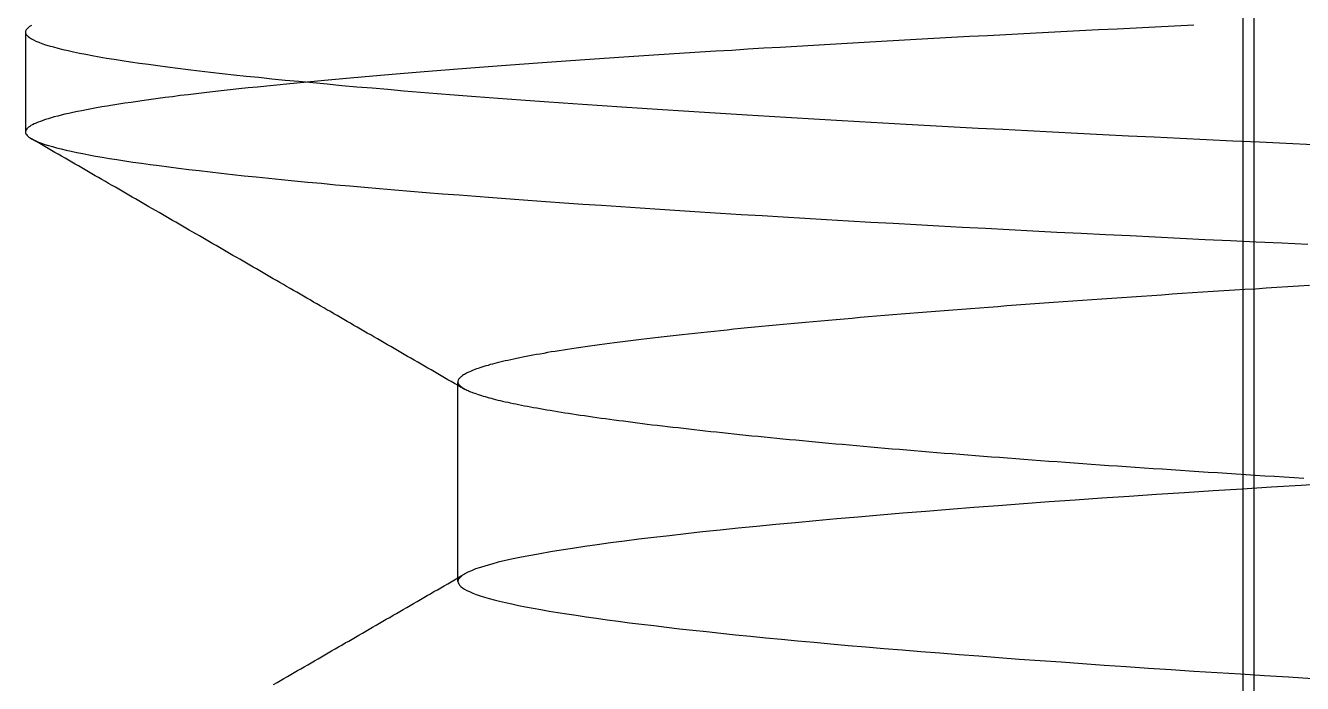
# Model space of a CAD drawing. Header units: millimetres. Extents: x 0 to 36.4, y -3.4 to 62.
# Drawn here: x 29.566 to 30.693, y 56.574 to 57.155 of the extents above; entities that cross this region are included whole.
import ezdxf

# ---------------------------------------------------------------- set-up
doc = ezdxf.new("R2010")
doc.units = ezdxf.units.MM

msp = doc.modelspace()

# ---------------------------------------------------------------- linework, layer by layer
at = {"color": 7, "linetype": 'Continuous'}
for p, q in [((30.6506, 54.7692), (30.6506, 59.8692)), ((30.6406, 59.7992), (30.6406, 52.4992)), ((29.5657, 57.15), (29.5656, 57.1491)), ((29.5662, 57.151), (29.5657, 57.15)), ((29.5669, 57.152), (29.5662, 57.151)), ((29.5679, 57.153), (29.5669, 57.152)), ((29.5692, 57.154), (29.5679, 57.153)), ((29.5708, 57.155), (29.5692, 57.154)), ((30.4964, 57.1501), (30.4799, 57.1493)), ((30.513, 57.151), (30.4964, 57.1501)), ((30.5296, 57.1518), (30.513, 57.151)), ((30.5464, 57.1526), (30.5296, 57.1518)), ((30.5633, 57.1535), (30.5464, 57.1526)), ((30.5803, 57.1543), (30.5633, 57.1535)), ((30.5973, 57.1551), (30.5803, 57.1543)), ((29.5656, 57.1491), (29.5656, 57.0608)), ((29.5656, 57.1491), (29.5657, 57.1481)), ((29.5657, 57.1481), (29.5662, 57.1471)), ((29.5662, 57.1471), (29.5669, 57.1461)), ((29.5669, 57.1461), (29.5679, 57.1452)), ((29.5679, 57.1452), (29.5692, 57.1442)), ((29.5692, 57.1442), (29.5708, 57.1432)), ((29.5708, 57.1432), (29.5726, 57.1422)), ((29.5726, 57.1422), (29.5748, 57.1411)), ((29.5748, 57.1411), (29.5773, 57.1401)), ((29.5773, 57.1401), (29.5801, 57.1391)), ((29.5801, 57.1391), (29.5831, 57.138)), ((30.2762, 57.1382), (30.2614, 57.1374)), ((30.2912, 57.1391), (30.2762, 57.1382)), ((30.3062, 57.14), (30.2912, 57.1391)), ((30.3214, 57.1408), (30.3062, 57.14)), ((30.3367, 57.1417), (30.3214, 57.1408)), ((30.3522, 57.1425), (30.3367, 57.1417)), ((30.3678, 57.1434), (30.3522, 57.1425)), ((30.3834, 57.1442), (30.3678, 57.1434)), ((30.3992, 57.1451), (30.3834, 57.1442)), ((30.4151, 57.1459), (30.3992, 57.1451)), ((30.4312, 57.1468), (30.4151, 57.1459)), ((30.4473, 57.1476), (30.4312, 57.1468)), ((30.4636, 57.1485), (30.4473, 57.1476)), ((30.4799, 57.1493), (30.4636, 57.1485)), ((29.5831, 57.138), (29.5865, 57.137)), ((29.5865, 57.137), (29.5902, 57.136)), ((29.5902, 57.136), (29.5942, 57.1349)), ((29.5942, 57.1349), (29.5985, 57.1338)), ((29.5985, 57.1338), (29.6031, 57.1328)), ((29.6031, 57.1328), (29.608, 57.1317)), ((29.608, 57.1317), (29.6132, 57.1306)), ((29.6132, 57.1306), (29.6187, 57.1295)), ((29.6187, 57.1295), (29.6245, 57.1284)), ((29.6245, 57.1284), (29.6307, 57.1273)), ((29.6307, 57.1273), (29.6371, 57.1262)), ((30.094, 57.1269), (30.0809, 57.126)), ((30.1072, 57.1278), (30.094, 57.1269)), ((30.1205, 57.1287), (30.1072, 57.1278)), ((30.134, 57.1295), (30.1205, 57.1287)), ((30.1476, 57.1304), (30.134, 57.1295)), ((30.1613, 57.1313), (30.1476, 57.1304)), ((30.1752, 57.1322), (30.1613, 57.1313)), ((30.1892, 57.133), (30.1752, 57.1322)), ((30.2034, 57.1339), (30.1892, 57.133)), ((30.2177, 57.1348), (30.2034, 57.1339)), ((30.2321, 57.1356), (30.2177, 57.1348)), ((30.2467, 57.1365), (30.2321, 57.1356)), ((30.2614, 57.1374), (30.2467, 57.1365)), ((29.6371, 57.1262), (29.6439, 57.1251)), ((29.6439, 57.1251), (29.651, 57.124)), ((29.651, 57.124), (29.6584, 57.1229)), ((29.6584, 57.1229), (29.6661, 57.1218)), ((29.6661, 57.1218), (29.6741, 57.1207)), ((29.6741, 57.1207), (29.6825, 57.1195)), ((29.6825, 57.1195), (29.6911, 57.1184)), ((29.6911, 57.1184), (29.7001, 57.1172)), ((29.7001, 57.1172), (29.7093, 57.1161)), ((29.7093, 57.1161), (29.7189, 57.115)), ((29.9362, 57.1155), (29.9251, 57.1146)), ((29.9474, 57.1164), (29.9362, 57.1155)), ((29.9588, 57.1172), (29.9474, 57.1164)), ((29.9703, 57.1181), (29.9588, 57.1172)), ((29.982, 57.119), (29.9703, 57.1181)), ((29.9938, 57.1199), (29.982, 57.119)), ((30.0058, 57.1208), (29.9938, 57.1199)), ((30.018, 57.1216), (30.0058, 57.1208)), ((30.0303, 57.1225), (30.018, 57.1216)), ((30.0427, 57.1234), (30.0303, 57.1225)), ((30.0553, 57.1243), (30.0427, 57.1234)), ((30.0681, 57.1251), (30.0553, 57.1243)), ((30.0809, 57.126), (30.0681, 57.1251)), ((29.7189, 57.115), (29.7288, 57.1138)), ((29.7288, 57.1138), (29.7391, 57.1126)), ((29.7391, 57.1126), (29.7496, 57.1115)), ((29.7496, 57.1115), (29.7604, 57.1103)), ((29.7604, 57.1103), (29.7716, 57.1092)), ((29.7716, 57.1092), (29.783, 57.108)), ((29.783, 57.108), (29.7948, 57.1068)), ((29.7948, 57.1068), (29.8068, 57.1057)), ((29.8142, 57.105), (29.8051, 57.1041)), ((29.8068, 57.1057), (29.8192, 57.1045)), ((29.8235, 57.1058), (29.8142, 57.105)), ((29.8192, 57.1045), (29.8319, 57.1033)), ((29.8329, 57.1067), (29.8235, 57.1058)), ((29.8425, 57.1076), (29.8329, 57.1067)), ((29.8523, 57.1085), (29.8425, 57.1076)), ((29.8622, 57.1093), (29.8523, 57.1085)), ((29.8723, 57.1102), (29.8622, 57.1093)), ((29.8825, 57.1111), (29.8723, 57.1102)), ((29.8929, 57.112), (29.8825, 57.1111)), ((29.9035, 57.1128), (29.8929, 57.112)), ((29.9142, 57.1137), (29.9035, 57.1128)), ((29.9251, 57.1146), (29.9142, 57.1137)), ((29.7022, 57.093), (29.6955, 57.0921)), ((29.7091, 57.0938), (29.7022, 57.093)), ((29.7162, 57.0946), (29.7091, 57.0938)), ((29.7234, 57.0955), (29.7162, 57.0946)), ((29.7308, 57.0963), (29.7234, 57.0955)), ((29.7384, 57.0972), (29.7308, 57.0963)), ((29.7462, 57.0981), (29.7384, 57.0972)), ((29.7541, 57.0989), (29.7462, 57.0981)), ((29.7622, 57.0998), (29.7541, 57.0989)), ((29.7704, 57.1006), (29.7622, 57.0998)), ((29.7788, 57.1015), (29.7704, 57.1006)), ((29.7874, 57.1024), (29.7788, 57.1015)), ((29.7962, 57.1032), (29.7874, 57.1024)), ((29.8051, 57.1041), (29.7962, 57.1032)), ((29.8319, 57.1033), (29.8449, 57.1021)), ((29.8449, 57.1021), (29.8582, 57.1009)), ((29.8582, 57.1009), (29.8717, 57.0998)), ((29.8717, 57.0998), (29.8856, 57.0986)), ((29.8856, 57.0986), (29.8998, 57.0974)), ((29.8998, 57.0974), (29.9143, 57.0962)), ((29.9143, 57.0962), (29.929, 57.095)), ((29.929, 57.095), (29.9441, 57.0938)), ((29.9441, 57.0938), (29.9594, 57.0926)), ((29.6283, 57.0822), (29.6238, 57.0814)), ((29.633, 57.083), (29.6283, 57.0822)), ((29.6378, 57.0838), (29.633, 57.083)), ((29.6428, 57.0846), (29.6378, 57.0838)), ((29.648, 57.0854), (29.6428, 57.0846)), ((29.6533, 57.0863), (29.648, 57.0854)), ((29.6588, 57.0871), (29.6533, 57.0863)), ((29.6645, 57.0879), (29.6588, 57.0871)), ((29.6704, 57.0888), (29.6645, 57.0879)), ((29.6764, 57.0896), (29.6704, 57.0888)), ((29.6826, 57.0904), (29.6764, 57.0896)), ((29.689, 57.0913), (29.6826, 57.0904)), ((29.6955, 57.0921), (29.689, 57.0913)), ((29.9594, 57.0926), (29.9751, 57.0915)), ((29.9751, 57.0915), (29.991, 57.0903)), ((29.991, 57.0903), (30.0072, 57.0891)), ((30.0072, 57.0891), (30.0236, 57.0879)), ((30.0236, 57.0879), (30.0404, 57.0867)), ((30.0404, 57.0867), (30.0574, 57.0855)), ((30.0574, 57.0855), (30.0747, 57.0843)), ((30.0747, 57.0843), (30.0922, 57.0831)), ((30.0922, 57.0831), (30.1101, 57.082)), ((30.1101, 57.082), (30.1282, 57.0808)), ((29.5808, 57.0711), (29.5787, 57.0703)), ((29.5831, 57.0719), (29.5808, 57.0711)), ((29.5856, 57.0726), (29.5831, 57.0719)), ((29.5882, 57.0734), (29.5856, 57.0726)), ((29.591, 57.0742), (29.5882, 57.0734)), ((29.594, 57.075), (29.591, 57.0742)), ((29.5971, 57.0758), (29.594, 57.075)), ((29.6004, 57.0766), (29.5971, 57.0758)), ((29.6039, 57.0773), (29.6004, 57.0766)), ((29.6075, 57.0781), (29.6039, 57.0773)), ((29.6114, 57.0789), (29.6075, 57.0781)), ((29.6153, 57.0797), (29.6114, 57.0789)), ((29.6195, 57.0805), (29.6153, 57.0797)), ((29.6238, 57.0814), (29.6195, 57.0805)), ((30.1282, 57.0808), (30.1465, 57.0796)), ((30.1465, 57.0796), (30.1651, 57.0784)), ((30.1651, 57.0784), (30.1839, 57.0772)), ((30.1839, 57.0772), (30.203, 57.076)), ((30.203, 57.076), (30.2224, 57.0749)), ((30.2224, 57.0749), (30.242, 57.0737)), ((30.242, 57.0737), (30.2618, 57.0725)), ((30.2618, 57.0725), (30.2819, 57.0714)), ((30.2819, 57.0714), (30.3022, 57.0702)), ((29.5657, 57.0615), (29.5656, 57.0608)), ((29.5656, 57.0608), (29.5657, 57.0601)), ((29.5659, 57.0622), (29.5657, 57.0615)), ((29.5657, 57.0601), (29.566, 57.0593)), ((29.5662, 57.0629), (29.5659, 57.0622)), ((29.566, 57.0593), (29.5664, 57.0586)), ((29.5668, 57.0636), (29.5662, 57.0629)), ((29.5674, 57.0644), (29.5668, 57.0636)), ((29.5683, 57.0651), (29.5674, 57.0644)), ((29.5693, 57.0658), (29.5683, 57.0651)), ((29.5704, 57.0666), (29.5693, 57.0658)), ((29.5718, 57.0673), (29.5704, 57.0666)), ((29.5733, 57.0681), (29.5718, 57.0673)), ((29.5749, 57.0688), (29.5733, 57.0681)), ((29.5767, 57.0696), (29.5749, 57.0688)), ((29.5787, 57.0703), (29.5767, 57.0696)), ((30.3022, 57.0702), (30.3227, 57.069)), ((30.3227, 57.069), (30.3434, 57.0679)), ((30.3434, 57.0679), (30.3644, 57.0667)), ((30.3644, 57.0667), (30.3856, 57.0656)), ((30.3856, 57.0656), (30.407, 57.0644)), ((30.407, 57.0644), (30.4286, 57.0633)), ((30.4286, 57.0633), (30.4504, 57.0621)), ((30.4504, 57.0621), (30.4724, 57.061)), ((30.4724, 57.061), (30.4946, 57.0599)), ((30.4946, 57.0599), (30.517, 57.0587)), ((29.5664, 57.0586), (29.5669, 57.0579)), ((29.5669, 57.0579), (29.5677, 57.0572)), ((29.5677, 57.0572), (29.5685, 57.0564)), ((29.5685, 57.0564), (29.5696, 57.0557)), ((29.5696, 57.0557), (29.5708, 57.0549)), ((29.5738, 57.0532), (29.5708, 57.0549)), ((29.5708, 57.0549), (29.5726, 57.054)), ((29.5726, 57.054), (29.5747, 57.053)), ((29.5767, 57.0515), (29.5738, 57.0532)), ((29.5747, 57.053), (29.577, 57.052)), ((29.5797, 57.0498), (29.5767, 57.0515)), ((29.577, 57.052), (29.5797, 57.051)), ((29.5797, 57.051), (29.5826, 57.05)), ((29.5827, 57.0481), (29.5797, 57.0498)), ((29.5826, 57.05), (29.5858, 57.049)), ((29.5856, 57.0464), (29.5827, 57.0481)), ((29.5858, 57.049), (29.5893, 57.048)), ((29.5893, 57.048), (29.593, 57.047)), ((30.517, 57.0587), (30.5396, 57.0576)), ((30.5396, 57.0576), (30.5624, 57.0565)), ((30.5624, 57.0565), (30.5853, 57.0554)), ((30.5853, 57.0554), (30.6085, 57.0543)), ((30.6085, 57.0543), (30.6318, 57.0532)), ((30.6318, 57.0532), (30.6553, 57.0521)), ((30.6553, 57.0521), (30.6789, 57.051)), ((30.6789, 57.051), (30.7027, 57.0499)), ((29.5886, 57.0447), (29.5856, 57.0464)), ((29.5916, 57.0429), (29.5886, 57.0447)), ((29.5945, 57.0412), (29.5916, 57.0429)), ((29.593, 57.047), (29.5971, 57.046)), ((29.5975, 57.0395), (29.5945, 57.0412)), ((29.5971, 57.046), (29.6014, 57.045)), ((29.6005, 57.0378), (29.5975, 57.0395)), ((29.6034, 57.0361), (29.6005, 57.0378)), ((29.6014, 57.045), (29.606, 57.0439)), ((29.606, 57.0439), (29.6109, 57.0429)), ((29.6109, 57.0429), (29.6161, 57.0418)), ((29.6161, 57.0418), (29.6215, 57.0408)), ((29.6215, 57.0408), (29.6273, 57.0397)), ((29.6273, 57.0397), (29.6333, 57.0387)), ((29.6333, 57.0387), (29.6397, 57.0376)), ((29.6397, 57.0376), (29.6463, 57.0366)), ((29.6463, 57.0366), (29.6532, 57.0355)), ((29.6064, 57.0344), (29.6034, 57.0361)), ((29.6094, 57.0326), (29.6064, 57.0344)), ((29.6123, 57.0309), (29.6094, 57.0326)), ((29.6153, 57.0292), (29.6123, 57.0309)), ((29.6183, 57.0275), (29.6153, 57.0292)), ((29.6212, 57.0258), (29.6183, 57.0275)), ((29.6242, 57.0241), (29.6212, 57.0258)), ((29.6532, 57.0355), (29.6604, 57.0344)), ((29.6604, 57.0344), (29.6679, 57.0333)), ((29.6679, 57.0333), (29.6757, 57.0322)), ((29.6757, 57.0322), (29.6837, 57.0312)), ((29.6837, 57.0312), (29.6921, 57.0301)), ((29.6921, 57.0301), (29.7008, 57.029)), ((29.7008, 57.029), (29.7097, 57.0279)), ((29.7097, 57.0279), (29.7189, 57.0268)), ((29.7189, 57.0268), (29.7285, 57.0257)), ((29.7285, 57.0257), (29.7383, 57.0245)), ((29.6272, 57.0223), (29.6242, 57.0241)), ((29.6301, 57.0206), (29.6272, 57.0223)), ((29.6331, 57.0189), (29.6301, 57.0206)), ((29.6361, 57.0172), (29.6331, 57.0189)), ((29.639, 57.0155), (29.6361, 57.0172)), ((29.642, 57.0138), (29.639, 57.0155)), ((29.7383, 57.0245), (29.7484, 57.0234)), ((29.7484, 57.0234), (29.7588, 57.0223)), ((29.7588, 57.0223), (29.7694, 57.0212)), ((29.7694, 57.0212), (29.7804, 57.0201)), ((29.7804, 57.0201), (29.7916, 57.0189)), ((29.7916, 57.0189), (29.8032, 57.0178)), ((29.8032, 57.0178), (29.815, 57.0167)), ((29.815, 57.0167), (29.8271, 57.0156)), ((29.8271, 57.0156), (29.8394, 57.0144)), ((29.8394, 57.0144), (29.8521, 57.0133)), ((29.645, 57.0121), (29.642, 57.0138)), ((29.6479, 57.0103), (29.645, 57.0121)), ((29.6509, 57.0086), (29.6479, 57.0103)), ((29.6539, 57.0069), (29.6509, 57.0086)), ((29.6568, 57.0052), (29.6539, 57.0069)), ((29.6598, 57.0035), (29.6568, 57.0052)), ((29.6628, 57.0018), (29.6598, 57.0035)), ((29.8521, 57.0133), (29.865, 57.0121)), ((29.865, 57.0121), (29.8782, 57.011)), ((29.8782, 57.011), (29.8917, 57.0099)), ((29.8917, 57.0099), (29.9055, 57.0087)), ((29.9055, 57.0087), (29.9195, 57.0076)), ((29.9195, 57.0076), (29.9338, 57.0064)), ((29.9338, 57.0064), (29.9484, 57.0053)), ((29.9484, 57.0053), (29.9632, 57.0042)), ((29.9632, 57.0042), (29.9783, 57.003)), ((29.9783, 57.003), (29.9936, 57.0019)), ((29.6657, 57), (29.6628, 57.0018)), ((29.6687, 56.9983), (29.6657, 57)), ((29.6716, 56.9966), (29.6687, 56.9983)), ((29.6746, 56.9949), (29.6716, 56.9966)), ((29.6776, 56.9932), (29.6746, 56.9949)), ((29.6805, 56.9915), (29.6776, 56.9932)), ((29.6835, 56.9898), (29.6805, 56.9915)), ((29.9936, 57.0019), (30.0093, 57.0007)), ((30.0093, 57.0007), (30.0251, 56.9996)), ((30.0251, 56.9996), (30.0413, 56.9984)), ((30.0413, 56.9984), (30.0577, 56.9973)), ((30.0577, 56.9973), (30.0743, 56.9962)), ((30.0743, 56.9962), (30.0912, 56.995)), ((30.0912, 56.995), (30.1083, 56.9939)), ((30.1083, 56.9939), (30.1257, 56.9927)), ((30.1257, 56.9927), (30.1433, 56.9916)), ((30.1433, 56.9916), (30.1611, 56.9905)), ((29.6865, 56.988), (29.6835, 56.9898)), ((29.6894, 56.9863), (29.6865, 56.988)), ((29.6924, 56.9846), (29.6894, 56.9863)), ((29.6954, 56.9829), (29.6924, 56.9846)), ((29.6983, 56.9812), (29.6954, 56.9829)), ((29.7013, 56.9795), (29.6983, 56.9812)), ((30.1611, 56.9905), (30.1792, 56.9893)), ((30.1792, 56.9893), (30.1975, 56.9882)), ((30.1975, 56.9882), (30.2161, 56.9871)), ((30.2161, 56.9871), (30.2348, 56.9859)), ((30.2348, 56.9859), (30.2538, 56.9848)), ((30.2538, 56.9848), (30.273, 56.9837)), ((30.273, 56.9837), (30.2925, 56.9826)), ((30.2925, 56.9826), (30.3121, 56.9814)), ((30.3121, 56.9814), (30.3319, 56.9803)), ((30.3319, 56.9803), (30.352, 56.9792)), ((29.7043, 56.9777), (29.7013, 56.9795)), ((29.7072, 56.976), (29.7043, 56.9777)), ((29.7102, 56.9743), (29.7072, 56.976)), ((29.7132, 56.9726), (29.7102, 56.9743)), ((29.7161, 56.9709), (29.7132, 56.9726)), ((29.7191, 56.9692), (29.7161, 56.9709)), ((29.7221, 56.9675), (29.7191, 56.9692)), ((30.352, 56.9792), (30.3722, 56.9781)), ((30.3722, 56.9781), (30.3927, 56.977)), ((30.3927, 56.977), (30.4133, 56.9759)), ((30.4133, 56.9759), (30.4342, 56.9748)), ((30.4342, 56.9748), (30.4552, 56.9737)), ((30.4552, 56.9737), (30.4764, 56.9726)), ((30.4764, 56.9726), (30.4978, 56.9715)), ((30.4978, 56.9715), (30.5194, 56.9704)), ((30.5194, 56.9704), (30.5412, 56.9694)), ((30.5412, 56.9694), (30.5631, 56.9683)), ((29.725, 56.9657), (29.7221, 56.9675)), ((29.728, 56.964), (29.725, 56.9657)), ((29.731, 56.9623), (29.728, 56.964)), ((29.7339, 56.9606), (29.731, 56.9623)), ((29.7369, 56.9589), (29.7339, 56.9606)), ((29.7399, 56.9572), (29.7369, 56.9589)), ((30.5631, 56.9683), (30.5852, 56.9672)), ((30.5852, 56.9672), (30.6074, 56.9661)), ((30.6074, 56.9661), (30.6298, 56.9651)), ((30.6298, 56.9651), (30.6524, 56.964)), ((30.6524, 56.964), (30.6751, 56.963)), ((30.6751, 56.963), (30.698, 56.9619)), ((29.7428, 56.9554), (29.7399, 56.9572)), ((29.7458, 56.9537), (29.7428, 56.9554)), ((29.7488, 56.952), (29.7458, 56.9537)), ((29.7517, 56.9503), (29.7488, 56.952)), ((29.7547, 56.9486), (29.7517, 56.9503)), ((29.7577, 56.9469), (29.7547, 56.9486)), ((29.7606, 56.9451), (29.7577, 56.9469)), ((29.7636, 56.9434), (29.7606, 56.9451)), ((29.7666, 56.9417), (29.7636, 56.9434)), ((29.7695, 56.94), (29.7666, 56.9417)), ((29.7725, 56.9383), (29.7695, 56.94)), ((29.7755, 56.9366), (29.7725, 56.9383)), ((29.7784, 56.9349), (29.7755, 56.9366)), ((29.7814, 56.9331), (29.7784, 56.9349)), ((29.7844, 56.9314), (29.7814, 56.9331)), ((29.7873, 56.9297), (29.7844, 56.9314)), ((29.7903, 56.928), (29.7873, 56.9297)), ((29.7933, 56.9263), (29.7903, 56.928)), ((29.7962, 56.9246), (29.7933, 56.9263)), ((29.7992, 56.9228), (29.7962, 56.9246)), ((30.6803, 56.9241), (30.6707, 56.9235)), ((30.6898, 56.9247), (30.6803, 56.9241)), ((30.6994, 56.9253), (30.6898, 56.9247)), ((29.8022, 56.9211), (29.7992, 56.9228)), ((29.8051, 56.9194), (29.8022, 56.9211)), ((29.8081, 56.9177), (29.8051, 56.9194)), ((29.8111, 56.916), (29.8081, 56.9177)), ((29.814, 56.9143), (29.8111, 56.916)), ((29.817, 56.9126), (29.814, 56.9143)), ((29.82, 56.9108), (29.817, 56.9126)), ((30.5075, 56.9128), (30.4989, 56.9122)), ((30.5161, 56.9134), (30.5075, 56.9128)), ((30.5248, 56.914), (30.5161, 56.9134)), ((30.5336, 56.9146), (30.5248, 56.914)), ((30.5424, 56.9152), (30.5336, 56.9146)), ((30.5512, 56.9158), (30.5424, 56.9152)), ((30.5601, 56.9164), (30.5512, 56.9158)), ((30.5691, 56.917), (30.5601, 56.9164)), ((30.5781, 56.9176), (30.5691, 56.917)), ((30.5871, 56.9182), (30.5781, 56.9176)), ((30.5962, 56.9188), (30.5871, 56.9182)), ((30.6053, 56.9194), (30.5962, 56.9188)), ((30.6145, 56.92), (30.6053, 56.9194)), ((30.6238, 56.9206), (30.6145, 56.92)), ((30.6331, 56.9212), (30.6238, 56.9206)), ((30.6424, 56.9218), (30.6331, 56.9212)), ((30.6518, 56.9223), (30.6424, 56.9218)), ((30.6612, 56.9229), (30.6518, 56.9223)), ((30.6707, 56.9235), (30.6612, 56.9229)), ((29.8229, 56.9091), (29.82, 56.9108)), ((29.8259, 56.9074), (29.8229, 56.9091)), ((29.8289, 56.9057), (29.8259, 56.9074)), ((29.8318, 56.904), (29.8289, 56.9057)), ((29.8348, 56.9023), (29.8318, 56.904)), ((29.8378, 56.9005), (29.8348, 56.9023)), ((30.3539, 56.9013), (30.3464, 56.9007)), ((30.3615, 56.9019), (30.3539, 56.9013)), ((30.3691, 56.9025), (30.3615, 56.9019)), ((30.3768, 56.9031), (30.3691, 56.9025)), ((30.3845, 56.9037), (30.3768, 56.9031)), ((30.3923, 56.9043), (30.3845, 56.9037)), ((30.4002, 56.9049), (30.3923, 56.9043)), ((30.4081, 56.9055), (30.4002, 56.9049)), ((30.4161, 56.9061), (30.4081, 56.9055)), ((30.4241, 56.9067), (30.4161, 56.9061)), ((30.4322, 56.9074), (30.4241, 56.9067)), ((30.4404, 56.908), (30.4322, 56.9074)), ((30.4486, 56.9086), (30.4404, 56.908)), ((30.4568, 56.9092), (30.4486, 56.9086)), ((30.4651, 56.9098), (30.4568, 56.9092)), ((30.4735, 56.9104), (30.4651, 56.9098)), ((30.4819, 56.911), (30.4735, 56.9104)), ((30.4904, 56.9116), (30.4819, 56.911)), ((30.4989, 56.9122), (30.4904, 56.9116)), ((29.8407, 56.8988), (29.8378, 56.9005)), ((29.8437, 56.8971), (29.8407, 56.8988)), ((29.8466, 56.8954), (29.8437, 56.8971)), ((29.8496, 56.8937), (29.8466, 56.8954)), ((29.8526, 56.892), (29.8496, 56.8937)), ((29.8555, 56.8902), (29.8526, 56.892)), ((29.8585, 56.8885), (29.8555, 56.8902)), ((30.2284, 56.8904), (30.222, 56.8898)), ((30.2348, 56.891), (30.2284, 56.8904)), ((30.2413, 56.8916), (30.2348, 56.891)), ((30.2479, 56.8922), (30.2413, 56.8916)), ((30.2545, 56.8928), (30.2479, 56.8922)), ((30.2612, 56.8934), (30.2545, 56.8928)), ((30.2679, 56.894), (30.2612, 56.8934)), ((30.2748, 56.8946), (30.2679, 56.894)), ((30.2816, 56.8952), (30.2748, 56.8946)), ((30.2886, 56.8958), (30.2816, 56.8952)), ((30.2956, 56.8964), (30.2886, 56.8958)), ((30.3027, 56.897), (30.2956, 56.8964)), ((30.3098, 56.8976), (30.3027, 56.897)), ((30.317, 56.8983), (30.3098, 56.8976)), ((30.3243, 56.8989), (30.317, 56.8983)), ((30.3316, 56.8995), (30.3243, 56.8989)), ((30.339, 56.9001), (30.3316, 56.8995)), ((30.3464, 56.9007), (30.339, 56.9001)), ((29.8615, 56.8868), (29.8585, 56.8885)), ((29.8644, 56.8851), (29.8615, 56.8868)), ((29.8674, 56.8834), (29.8644, 56.8851)), ((29.8704, 56.8817), (29.8674, 56.8834)), ((29.8733, 56.88), (29.8704, 56.8817)), ((29.8763, 56.8782), (29.8733, 56.88)), ((30.1194, 56.879), (30.1143, 56.8784)), ((30.1244, 56.8796), (30.1194, 56.879)), ((30.1296, 56.8801), (30.1244, 56.8796)), ((30.1349, 56.8807), (30.1296, 56.8801)), ((30.1402, 56.8813), (30.1349, 56.8807)), ((30.1456, 56.8819), (30.1402, 56.8813)), ((30.151, 56.8825), (30.1456, 56.8819)), ((30.1566, 56.8831), (30.151, 56.8825)), ((30.1622, 56.8837), (30.1566, 56.8831)), ((30.1678, 56.8843), (30.1622, 56.8837)), ((30.1736, 56.8849), (30.1678, 56.8843)), ((30.1794, 56.8855), (30.1736, 56.8849)), ((30.1853, 56.8861), (30.1794, 56.8855)), ((30.1912, 56.8867), (30.1853, 56.8861)), ((30.1973, 56.8873), (30.1912, 56.8867)), ((30.2033, 56.8879), (30.1973, 56.8873)), ((30.2095, 56.8886), (30.2033, 56.8879)), ((30.2157, 56.8892), (30.2095, 56.8886)), ((30.222, 56.8898), (30.2157, 56.8892)), ((29.8793, 56.8765), (29.8763, 56.8782)), ((29.8822, 56.8748), (29.8793, 56.8765)), ((29.8852, 56.8731), (29.8822, 56.8748)), ((29.8882, 56.8714), (29.8852, 56.8731)), ((29.8911, 56.8697), (29.8882, 56.8714)), ((29.8941, 56.8679), (29.8911, 56.8697)), ((29.8971, 56.8662), (29.8941, 56.8679)), ((30.0369, 56.8678), (30.0334, 56.8672)), ((30.0406, 56.8684), (30.0369, 56.8678)), ((30.0443, 56.869), (30.0406, 56.8684)), ((30.0481, 56.8696), (30.0443, 56.869)), ((30.0519, 56.8701), (30.0481, 56.8696)), ((30.0559, 56.8707), (30.0519, 56.8701)), ((30.0599, 56.8713), (30.0559, 56.8707)), ((30.064, 56.8719), (30.0599, 56.8713)), ((30.0682, 56.8725), (30.064, 56.8719)), ((30.0725, 56.8731), (30.0682, 56.8725)), ((30.0768, 56.8736), (30.0725, 56.8731)), ((30.0813, 56.8742), (30.0768, 56.8736)), ((30.0858, 56.8748), (30.0813, 56.8742)), ((30.0903, 56.8754), (30.0858, 56.8748)), ((30.095, 56.876), (30.0903, 56.8754)), ((30.0997, 56.8766), (30.095, 56.876)), ((30.1045, 56.8772), (30.0997, 56.8766)), ((30.1094, 56.8778), (30.1045, 56.8772)), ((30.1143, 56.8784), (30.1094, 56.8778)), ((29.9, 56.8645), (29.8971, 56.8662)), ((29.903, 56.8628), (29.9, 56.8645)), ((29.906, 56.8611), (29.903, 56.8628)), ((29.9089, 56.8594), (29.906, 56.8611)), ((29.9119, 56.8576), (29.9089, 56.8594)), ((29.9149, 56.8559), (29.9119, 56.8576)), ((29.98, 56.8566), (29.978, 56.856)), ((29.9822, 56.8571), (29.98, 56.8566)), ((29.9844, 56.8577), (29.9822, 56.8571)), ((29.9867, 56.8582), (29.9844, 56.8577)), ((29.9891, 56.8588), (29.9867, 56.8582)), ((29.9915, 56.8593), (29.9891, 56.8588)), ((29.9941, 56.8599), (29.9915, 56.8593)), ((29.9967, 56.8604), (29.9941, 56.8599)), ((29.9993, 56.861), (29.9967, 56.8604)), ((30.002, 56.8616), (29.9993, 56.861)), ((30.0048, 56.8621), (30.002, 56.8616)), ((30.0077, 56.8627), (30.0048, 56.8621)), ((30.0107, 56.8632), (30.0077, 56.8627)), ((30.0137, 56.8638), (30.0107, 56.8632)), ((30.0168, 56.8644), (30.0137, 56.8638)), ((30.02, 56.8649), (30.0168, 56.8644)), ((30.0232, 56.8655), (30.02, 56.8649)), ((30.0265, 56.8661), (30.0232, 56.8655)), ((30.0299, 56.8667), (30.0265, 56.8661)), ((30.0334, 56.8672), (30.0299, 56.8667)), ((29.9178, 56.8542), (29.9149, 56.8559)), ((29.9208, 56.8525), (29.9178, 56.8542)), ((29.9238, 56.8508), (29.9208, 56.8525)), ((29.9267, 56.8491), (29.9238, 56.8508)), ((29.9297, 56.8473), (29.9267, 56.8491)), ((29.9327, 56.8456), (29.9297, 56.8473)), ((29.9356, 56.8439), (29.9327, 56.8456)), ((29.9502, 56.8449), (29.9496, 56.8444)), ((29.9508, 56.8454), (29.9502, 56.8449)), ((29.9515, 56.8459), (29.9508, 56.8454)), ((29.9523, 56.8464), (29.9515, 56.8459)), ((29.9531, 56.8469), (29.9523, 56.8464)), ((29.954, 56.8475), (29.9531, 56.8469)), ((29.955, 56.848), (29.954, 56.8475)), ((29.9561, 56.8485), (29.955, 56.848)), ((29.9572, 56.849), (29.9561, 56.8485)), ((29.9584, 56.8496), (29.9572, 56.849)), ((29.9596, 56.8501), (29.9584, 56.8496)), ((29.9609, 56.8506), (29.9596, 56.8501)), ((29.9623, 56.8511), (29.9609, 56.8506)), ((29.9638, 56.8517), (29.9623, 56.8511)), ((29.9653, 56.8522), (29.9638, 56.8517)), ((29.9669, 56.8528), (29.9653, 56.8522)), ((29.9686, 56.8533), (29.9669, 56.8528)), ((29.9703, 56.8538), (29.9686, 56.8533)), ((29.9721, 56.8544), (29.9703, 56.8538)), ((29.974, 56.8549), (29.9721, 56.8544)), ((29.9759, 56.8555), (29.974, 56.8549)), ((29.978, 56.856), (29.9759, 56.8555)), ((29.9386, 56.8422), (29.9356, 56.8439)), ((29.9416, 56.8405), (29.9386, 56.8422)), ((29.9445, 56.8388), (29.9416, 56.8405)), ((29.9476, 56.837), (29.9445, 56.8388)), ((29.9476, 56.8414), (29.9475, 56.8409)), ((29.9475, 56.8409), (29.9475, 56.8404)), ((29.9475, 56.8404), (29.9475, 56.8399)), ((29.9475, 56.6673), (29.9475, 56.8399)), ((29.9475, 56.8399), (29.9476, 56.8395)), ((29.9478, 56.8419), (29.9476, 56.8414)), ((29.9476, 56.8395), (29.9478, 56.839)), ((29.9477, 56.8369), (29.9476, 56.837)), ((29.9479, 56.8368), (29.9477, 56.8369)), ((29.948, 56.8424), (29.9478, 56.8419)), ((29.9478, 56.839), (29.948, 56.8386)), ((29.948, 56.8368), (29.9479, 56.8368)), ((29.9483, 56.8429), (29.948, 56.8424)), ((29.948, 56.8386), (29.9483, 56.8381)), ((29.9481, 56.8367), (29.948, 56.8368)), ((29.9482, 56.8366), (29.9481, 56.8367)), ((29.9484, 56.8365), (29.9482, 56.8366)), ((29.9487, 56.8434), (29.9483, 56.8429)), ((29.9483, 56.8381), (29.9486, 56.8377)), ((29.9486, 56.8364), (29.9484, 56.8365)), ((29.9486, 56.8377), (29.949, 56.8372)), ((29.9487, 56.8363), (29.9486, 56.8364)), ((29.9491, 56.8439), (29.9487, 56.8434)), ((29.9489, 56.8363), (29.9487, 56.8363)), ((29.9489, 56.8362), (29.9489, 56.8363)), ((29.949, 56.8362), (29.9489, 56.8362)), ((29.949, 56.8372), (29.9495, 56.8368)), ((29.9492, 56.8361), (29.949, 56.8362)), ((29.9496, 56.8444), (29.9491, 56.8439)), ((29.9495, 56.8368), (29.95, 56.8363)), ((29.9498, 56.8357), (29.9496, 56.8359)), ((29.9498, 56.8357), (29.9496, 56.8359)), ((29.9498, 56.8357), (29.9499, 56.8357)), ((29.9499, 56.8357), (29.9498, 56.8357)), ((29.95, 56.8363), (29.9506, 56.8359)), ((29.9504, 56.8353), (29.9503, 56.8355)), ((29.9504, 56.8353), (29.9503, 56.8355)), ((29.9506, 56.8359), (29.9512, 56.8354)), ((29.9508, 56.8352), (29.9506, 56.8359)), ((29.9511, 56.835), (29.9508, 56.8352)), ((29.9512, 56.8354), (29.9519, 56.8349)), ((29.9515, 56.8347), (29.9512, 56.8354)), ((29.9517, 56.8346), (29.9515, 56.8347)), ((29.9518, 56.8346), (29.9517, 56.8346)), ((29.9519, 56.8345), (29.9518, 56.8346)), ((29.9519, 56.8349), (29.9527, 56.8345)), ((29.952, 56.8344), (29.9519, 56.8345)), ((29.9522, 56.8343), (29.952, 56.8344)), ((29.9524, 56.8342), (29.9522, 56.8343)), ((29.9526, 56.8341), (29.9524, 56.8342)), ((29.9529, 56.8339), (29.9526, 56.8341)), ((29.9527, 56.8345), (29.9535, 56.834)), ((29.9529, 56.8339), (29.9527, 56.8345)), ((29.9531, 56.8338), (29.9529, 56.8339)), ((29.9535, 56.834), (29.9531, 56.8338)), ((29.9535, 56.834), (29.9544, 56.8335)), ((29.9544, 56.8335), (29.9554, 56.8331)), ((29.9554, 56.8331), (29.9564, 56.8326)), ((29.9564, 56.8326), (29.9575, 56.8321)), ((29.9575, 56.8321), (29.9586, 56.8316)), ((29.9586, 56.8316), (29.9598, 56.8312)), ((29.9598, 56.8312), (29.961, 56.8307)), ((29.961, 56.8307), (29.9624, 56.8302)), ((29.9624, 56.8302), (29.9637, 56.8297)), ((29.9637, 56.8297), (29.9652, 56.8292)), ((29.9652, 56.8292), (29.9666, 56.8288)), ((29.9666, 56.8288), (29.9682, 56.8283)), ((29.9682, 56.8283), (29.9698, 56.8278)), ((29.9698, 56.8278), (29.9715, 56.8273)), ((29.9715, 56.8273), (29.9732, 56.8268)), ((29.9732, 56.8268), (29.975, 56.8263)), ((29.975, 56.8263), (29.9768, 56.8258)), ((29.9768, 56.8258), (29.9787, 56.8253)), ((29.9787, 56.8253), (29.9807, 56.8248)), ((29.9807, 56.8248), (29.9827, 56.8243)), ((29.9827, 56.8243), (29.9848, 56.8238)), ((29.9848, 56.8238), (29.9869, 56.8233)), ((29.9869, 56.8233), (29.9891, 56.8228)), ((29.9891, 56.8228), (29.9914, 56.8223)), ((29.9914, 56.8223), (29.9937, 56.8218)), ((29.9937, 56.8218), (29.9961, 56.8213)), ((29.9961, 56.8213), (29.9985, 56.8208)), ((29.9985, 56.8208), (30.001, 56.8203)), ((30.001, 56.8203), (30.0035, 56.8198)), ((30.0035, 56.8198), (30.0061, 56.8193)), ((30.0061, 56.8193), (30.0088, 56.8188)), ((30.0088, 56.8188), (30.0115, 56.8183)), ((30.0115, 56.8183), (30.0143, 56.8178)), ((30.0143, 56.8178), (30.0171, 56.8173)), ((30.0171, 56.8173), (30.02, 56.8168)), ((30.02, 56.8168), (30.023, 56.8162)), ((30.023, 56.8162), (30.026, 56.8157)), ((30.026, 56.8157), (30.029, 56.8152)), ((30.029, 56.8152), (30.0321, 56.8147)), ((30.0321, 56.8147), (30.0353, 56.8142)), ((30.0353, 56.8142), (30.0385, 56.8137)), ((30.0385, 56.8137), (30.0418, 56.8131)), ((30.0418, 56.8131), (30.0452, 56.8126)), ((30.0452, 56.8126), (30.0485, 56.8121)), ((30.0485, 56.8121), (30.052, 56.8116)), ((30.052, 56.8116), (30.0555, 56.811)), ((30.0555, 56.811), (30.0591, 56.8105)), ((30.0591, 56.8105), (30.0627, 56.81)), ((30.0627, 56.81), (30.0664, 56.8095)), ((30.0664, 56.8095), (30.0701, 56.8089)), ((30.0701, 56.8089), (30.0739, 56.8084)), ((30.0739, 56.8084), (30.0777, 56.8079)), ((30.0777, 56.8079), (30.0816, 56.8073)), ((30.0816, 56.8073), (30.0855, 56.8068)), ((30.0855, 56.8068), (30.0896, 56.8063)), ((30.0896, 56.8063), (30.0936, 56.8058)), ((30.0936, 56.8058), (30.0977, 56.8052)), ((30.0977, 56.8052), (30.1019, 56.8047)), ((30.1019, 56.8047), (30.1061, 56.8042)), ((30.1061, 56.8042), (30.1104, 56.8036)), ((30.1104, 56.8036), (30.1147, 56.8031)), ((30.1147, 56.8031), (30.1191, 56.8025)), ((30.1191, 56.8025), (30.1235, 56.802)), ((30.1235, 56.802), (30.128, 56.8015)), ((30.128, 56.8015), (30.1326, 56.8009)), ((30.1326, 56.8009), (30.1372, 56.8004)), ((30.1372, 56.8004), (30.1418, 56.7999)), ((30.1418, 56.7999), (30.1465, 56.7993)), ((30.1465, 56.7993), (30.1513, 56.7988)), ((30.1513, 56.7988), (30.1561, 56.7982)), ((30.1561, 56.7982), (30.161, 56.7977)), ((30.161, 56.7977), (30.1659, 56.7972)), ((30.1659, 56.7972), (30.1708, 56.7966)), ((30.1708, 56.7966), (30.1759, 56.7961)), ((30.1759, 56.7961), (30.1809, 56.7955)), ((30.1809, 56.7955), (30.1861, 56.795)), ((30.1861, 56.795), (30.1912, 56.7944)), ((30.1912, 56.7944), (30.1965, 56.7939)), ((30.1965, 56.7939), (30.2018, 56.7934)), ((30.2018, 56.7934), (30.2071, 56.7928)), ((30.2071, 56.7928), (30.2125, 56.7923)), ((30.2125, 56.7923), (30.2179, 56.7917)), ((30.2179, 56.7917), (30.2234, 56.7912)), ((30.2234, 56.7912), (30.229, 56.7906)), ((30.229, 56.7906), (30.2345, 56.7901)), ((30.2345, 56.7901), (30.2402, 56.7895)), ((30.2402, 56.7895), (30.2459, 56.789)), ((30.2459, 56.789), (30.2516, 56.7885)), ((30.2516, 56.7885), (30.2574, 56.7879)), ((30.2574, 56.7879), (30.2633, 56.7874)), ((30.2633, 56.7874), (30.2692, 56.7868)), ((30.2692, 56.7868), (30.2751, 56.7863)), ((30.2751, 56.7863), (30.2811, 56.7857)), ((30.2811, 56.7857), (30.2872, 56.7852)), ((30.2872, 56.7852), (30.2933, 56.7846)), ((30.2933, 56.7846), (30.2994, 56.7841)), ((30.2994, 56.7841), (30.3056, 56.7835)), ((30.3056, 56.7835), (30.3119, 56.783)), ((30.3119, 56.783), (30.3182, 56.7824)), ((30.3182, 56.7824), (30.3245, 56.7819)), ((30.3245, 56.7819), (30.3309, 56.7813)), ((30.3309, 56.7813), (30.3374, 56.7808)), ((30.3374, 56.7808), (30.3439, 56.7802)), ((30.3439, 56.7802), (30.3504, 56.7797)), ((30.3504, 56.7797), (30.357, 56.7791)), ((30.357, 56.7791), (30.3637, 56.7786)), ((30.3637, 56.7786), (30.3704, 56.7781)), ((30.3704, 56.7781), (30.3771, 56.7775)), ((30.3771, 56.7775), (30.3839, 56.777)), ((30.3839, 56.777), (30.3908, 56.7764)), ((30.3908, 56.7764), (30.3977, 56.7759)), ((30.3977, 56.7759), (30.4046, 56.7753)), ((30.4046, 56.7753), (30.4116, 56.7748)), ((30.4116, 56.7748), (30.4186, 56.7742)), ((30.4186, 56.7742), (30.4257, 56.7737)), ((30.4257, 56.7737), (30.4329, 56.7731)), ((30.4329, 56.7731), (30.44, 56.7726)), ((30.44, 56.7726), (30.4473, 56.772)), ((30.4473, 56.772), (30.4545, 56.7715)), ((30.4545, 56.7715), (30.4619, 56.771)), ((30.4619, 56.771), (30.4692, 56.7704)), ((30.4692, 56.7704), (30.4767, 56.7699)), ((30.4767, 56.7699), (30.4841, 56.7693)), ((30.4841, 56.7693), (30.4916, 56.7688)), ((30.4916, 56.7688), (30.4992, 56.7682)), ((30.4992, 56.7682), (30.5068, 56.7677)), ((30.5068, 56.7677), (30.5145, 56.7672)), ((30.5145, 56.7672), (30.5222, 56.7666)), ((30.5222, 56.7666), (30.5299, 56.7661)), ((30.5299, 56.7661), (30.5377, 56.7655)), ((30.5377, 56.7655), (30.5455, 56.765)), ((30.5455, 56.765), (30.5534, 56.7645)), ((30.5534, 56.7645), (30.5614, 56.7639)), ((30.5614, 56.7639), (30.5693, 56.7634)), ((30.5693, 56.7634), (30.5774, 56.7628)), ((30.5774, 56.7628), (30.5854, 56.7623)), ((30.5854, 56.7623), (30.5935, 56.7618)), ((30.5935, 56.7618), (30.6017, 56.7612)), ((30.6017, 56.7612), (30.6099, 56.7607)), ((30.6099, 56.7607), (30.6182, 56.7602)), ((30.6182, 56.7602), (30.6265, 56.7596)), ((30.6265, 56.7596), (30.6348, 56.7591)), ((30.6348, 56.7591), (30.6432, 56.7586)), ((30.6432, 56.7586), (30.6516, 56.758)), ((30.6516, 56.758), (30.6601, 56.7575)), ((30.6601, 56.7575), (30.6686, 56.757)), ((30.6686, 56.757), (30.6772, 56.7564)), ((30.6772, 56.7564), (30.6858, 56.7559)), ((30.6858, 56.7559), (30.6945, 56.7554)), ((30.6143, 56.7441), (30.5892, 56.7424)), ((30.6399, 56.7457), (30.6143, 56.7441)), ((30.6658, 56.7473), (30.6399, 56.7457)), ((30.692, 56.7489), (30.6658, 56.7473)), ((30.7187, 56.7505), (30.692, 56.7489)), ((30.4468, 56.7326), (30.4246, 56.731)), ((30.4695, 56.7343), (30.4468, 56.7326)), ((30.4926, 56.7359), (30.4695, 56.7343)), ((30.5161, 56.7375), (30.4926, 56.7359)), ((30.5401, 56.7392), (30.5161, 56.7375)), ((30.5644, 56.7408), (30.5401, 56.7392)), ((30.5892, 56.7424), (30.5644, 56.7408)), ((30.301, 56.721), (30.282, 56.7194)), ((30.3204, 56.7227), (30.301, 56.721)), ((30.3403, 56.7243), (30.3204, 56.7227)), ((30.3607, 56.726), (30.3403, 56.7243)), ((30.3815, 56.7277), (30.3607, 56.726)), ((30.4029, 56.7293), (30.3815, 56.7277)), ((30.4246, 56.731), (30.4029, 56.7293)), ((30.1948, 56.7111), (30.1789, 56.7094)), ((30.2112, 56.7127), (30.1948, 56.7111)), ((30.2282, 56.7144), (30.2112, 56.7127)), ((30.2456, 56.716), (30.2282, 56.7144)), ((30.2636, 56.7177), (30.2456, 56.716)), ((30.282, 56.7194), (30.2636, 56.7177)), ((30.0944, 56.6997), (30.0822, 56.6981)), ((30.1072, 56.7013), (30.0944, 56.6997)), ((30.1205, 56.7029), (30.1072, 56.7013)), ((30.1343, 56.7045), (30.1205, 56.7029)), ((30.1486, 56.7062), (30.1343, 56.7045)), ((30.1635, 56.7078), (30.1486, 56.7062)), ((30.1789, 56.7094), (30.1635, 56.7078)), ((30.0117, 56.687), (30.0037, 56.6855)), ((30.0201, 56.6886), (30.0117, 56.687)), ((30.0291, 56.6902), (30.0201, 56.6886)), ((30.0387, 56.6917), (30.0291, 56.6902)), ((30.0487, 56.6933), (30.0387, 56.6917)), ((30.0594, 56.6949), (30.0487, 56.6933)), ((30.0705, 56.6965), (30.0594, 56.6949)), ((30.0822, 56.6981), (30.0705, 56.6965)), ((29.9673, 56.6765), (29.9631, 56.6751)), ((29.972, 56.678), (29.9673, 56.6765)), ((29.9773, 56.6795), (29.972, 56.678)), ((29.9831, 56.681), (29.9773, 56.6795)), ((29.9895, 56.6825), (29.9831, 56.681)), ((29.9963, 56.684), (29.9895, 56.6825)), ((30.0037, 56.6855), (29.9963, 56.684)), ((29.9414, 56.6638), (29.9444, 56.6655)), ((29.9444, 56.6655), (29.9474, 56.6673)), ((29.9474, 56.6673), (29.9504, 56.669)), ((29.9475, 56.6641), (29.9475, 56.6673)), ((29.9477, 56.6652), (29.9475, 56.6641)), ((29.9482, 56.6663), (29.9477, 56.6652)), ((29.949, 56.6674), (29.9482, 56.6663)), ((29.9502, 56.6685), (29.949, 56.6674)), ((29.9516, 56.6696), (29.9502, 56.6685)), ((29.9504, 56.669), (29.9534, 56.6708)), ((29.9534, 56.6708), (29.9516, 56.6696)), ((29.9561, 56.6722), (29.9534, 56.6708)), ((29.9593, 56.6736), (29.9561, 56.6722)), ((29.9631, 56.6751), (29.9593, 56.6736)), ((29.9203, 56.6516), (29.9233, 56.6533)), ((29.9233, 56.6533), (29.9263, 56.6551)), ((29.9263, 56.6551), (29.9293, 56.6568)), ((29.9293, 56.6568), (29.9324, 56.6586)), ((29.9324, 56.6586), (29.9354, 56.6603)), ((29.9354, 56.6603), (29.9384, 56.662)), ((29.9384, 56.662), (29.9414, 56.6638)), ((29.9475, 56.6641), (29.9476, 56.663)), ((29.9476, 56.663), (29.9481, 56.6619)), ((29.9481, 56.6619), (29.9489, 56.6608)), ((29.9489, 56.6608), (29.95, 56.6596)), ((29.95, 56.6596), (29.9514, 56.6585)), ((29.9514, 56.6585), (29.9532, 56.6574)), ((29.9532, 56.6574), (29.9553, 56.6562)), ((29.9553, 56.6562), (29.9577, 56.6551)), ((29.9577, 56.6551), (29.9605, 56.6539)), ((29.9605, 56.6539), (29.9636, 56.6527)), ((29.9022, 56.6411), (29.9052, 56.6429)), ((29.9052, 56.6429), (29.9083, 56.6446)), ((29.9083, 56.6446), (29.9113, 56.6464)), ((29.9113, 56.6464), (29.9143, 56.6481)), ((29.9143, 56.6481), (29.9173, 56.6498)), ((29.9173, 56.6498), (29.9203, 56.6516)), ((29.9636, 56.6527), (29.9671, 56.6515)), ((29.9671, 56.6515), (29.9709, 56.6503)), ((29.9709, 56.6503), (29.975, 56.6491)), ((29.975, 56.6491), (29.9795, 56.6479)), ((29.9795, 56.6479), (29.9843, 56.6467)), ((29.9843, 56.6467), (29.9895, 56.6455)), ((29.9895, 56.6455), (29.9951, 56.6443)), ((29.9951, 56.6443), (30.0009, 56.643)), ((30.0009, 56.643), (30.0072, 56.6418)), ((29.8811, 56.6289), (29.8842, 56.6307)), ((29.8842, 56.6307), (29.8872, 56.6324)), ((29.8872, 56.6324), (29.8902, 56.6342)), ((29.8902, 56.6342), (29.8932, 56.6359)), ((29.8932, 56.6359), (29.8962, 56.6376)), ((29.8962, 56.6376), (29.8992, 56.6394)), ((29.8992, 56.6394), (29.9022, 56.6411)), ((30.0072, 56.6418), (30.0138, 56.6405)), ((30.0138, 56.6405), (30.0207, 56.6393)), ((30.0207, 56.6393), (30.028, 56.638)), ((30.028, 56.638), (30.0356, 56.6368)), ((30.0356, 56.6368), (30.0436, 56.6355)), ((30.0436, 56.6355), (30.052, 56.6342)), ((30.052, 56.6342), (30.0607, 56.6329)), ((30.0607, 56.6329), (30.0697, 56.6316)), ((30.0697, 56.6316), (30.0792, 56.6303)), ((29.8631, 56.6185), (29.8661, 56.6202)), ((29.8661, 56.6202), (29.8691, 56.622)), ((29.8691, 56.622), (29.8721, 56.6237)), ((29.8721, 56.6237), (29.8751, 56.6254)), ((29.8751, 56.6254), (29.8781, 56.6272)), ((29.8781, 56.6272), (29.8811, 56.6289)), ((30.0792, 56.6303), (30.0889, 56.629)), ((30.0889, 56.629), (30.099, 56.6277)), ((30.099, 56.6277), (30.1095, 56.6264)), ((30.1095, 56.6264), (30.1203, 56.6251)), ((30.1203, 56.6251), (30.1315, 56.6238)), ((30.1315, 56.6238), (30.143, 56.6224)), ((30.143, 56.6224), (30.1549, 56.6211)), ((30.1549, 56.6211), (30.1671, 56.6198)), ((30.1671, 56.6198), (30.1796, 56.6185)), ((29.845, 56.608), (29.848, 56.6098)), ((29.848, 56.6098), (29.851, 56.6115)), ((29.851, 56.6115), (29.854, 56.6132)), ((29.854, 56.6132), (29.857, 56.615)), ((29.857, 56.615), (29.86, 56.6167)), ((29.86, 56.6167), (29.8631, 56.6185)), ((30.1796, 56.6185), (30.1925, 56.6171)), ((30.1925, 56.6171), (30.2057, 56.6158)), ((30.2057, 56.6158), (30.2193, 56.6144)), ((30.2193, 56.6144), (30.2332, 56.6131)), ((30.2332, 56.6131), (30.2474, 56.6118)), ((30.2474, 56.6118), (30.262, 56.6104)), ((30.262, 56.6104), (30.2769, 56.6091)), ((30.2769, 56.6091), (30.2921, 56.6077)), ((29.8239, 56.5958), (29.8269, 56.5976)), ((29.8269, 56.5976), (29.8299, 56.5993)), ((29.8299, 56.5993), (29.8329, 56.601)), ((29.8329, 56.601), (29.8359, 56.6028)), ((29.8359, 56.6028), (29.839, 56.6045)), ((29.839, 56.6045), (29.842, 56.6063)), ((29.842, 56.6063), (29.845, 56.608)), ((30.2921, 56.6077), (30.3076, 56.6064)), ((30.3076, 56.6064), (30.3235, 56.605)), ((30.3235, 56.605), (30.3397, 56.6037)), ((30.3397, 56.6037), (30.3562, 56.6023)), ((30.3562, 56.6023), (30.373, 56.601)), ((30.373, 56.601), (30.3901, 56.5997)), ((30.3901, 56.5997), (30.4075, 56.5983)), ((30.4075, 56.5983), (30.4252, 56.597)), ((30.4252, 56.597), (30.4432, 56.5956)), ((29.8058, 56.5854), (29.8088, 56.5871)), ((29.8088, 56.5871), (29.8118, 56.5888)), ((29.8118, 56.5888), (29.8149, 56.5906)), ((29.8149, 56.5906), (29.8179, 56.5923)), ((29.8179, 56.5923), (29.8209, 56.5941)), ((29.8209, 56.5941), (29.8239, 56.5958)), ((30.4432, 56.5956), (30.4615, 56.5943)), ((30.4615, 56.5943), (30.4801, 56.593)), ((30.4801, 56.593), (30.499, 56.5916)), ((30.499, 56.5916), (30.5181, 56.5903)), ((30.5181, 56.5903), (30.5375, 56.589)), ((30.5375, 56.589), (30.5572, 56.5876)), ((30.5572, 56.5876), (30.5772, 56.5863)), ((30.5772, 56.5863), (30.5974, 56.585)), ((29.7847, 56.5732), (29.7877, 56.5749)), ((29.7877, 56.5749), (29.7908, 56.5766)), ((29.7908, 56.5766), (29.7938, 56.5784)), ((29.7938, 56.5784), (29.7968, 56.5801)), ((29.7968, 56.5801), (29.7998, 56.5819)), ((29.7998, 56.5819), (29.8028, 56.5836)), ((29.8028, 56.5836), (29.8058, 56.5854)), ((30.5974, 56.585), (30.6179, 56.5837)), ((30.6179, 56.5837), (30.6386, 56.5824)), ((30.6386, 56.5824), (30.6596, 56.5811)), ((30.6596, 56.5811), (30.6808, 56.5798)), ((30.6808, 56.5798), (30.7022, 56.5785))]:
    msp.add_line(p, q, dxfattribs=at)

doc.saveas('drawing.dxf')
